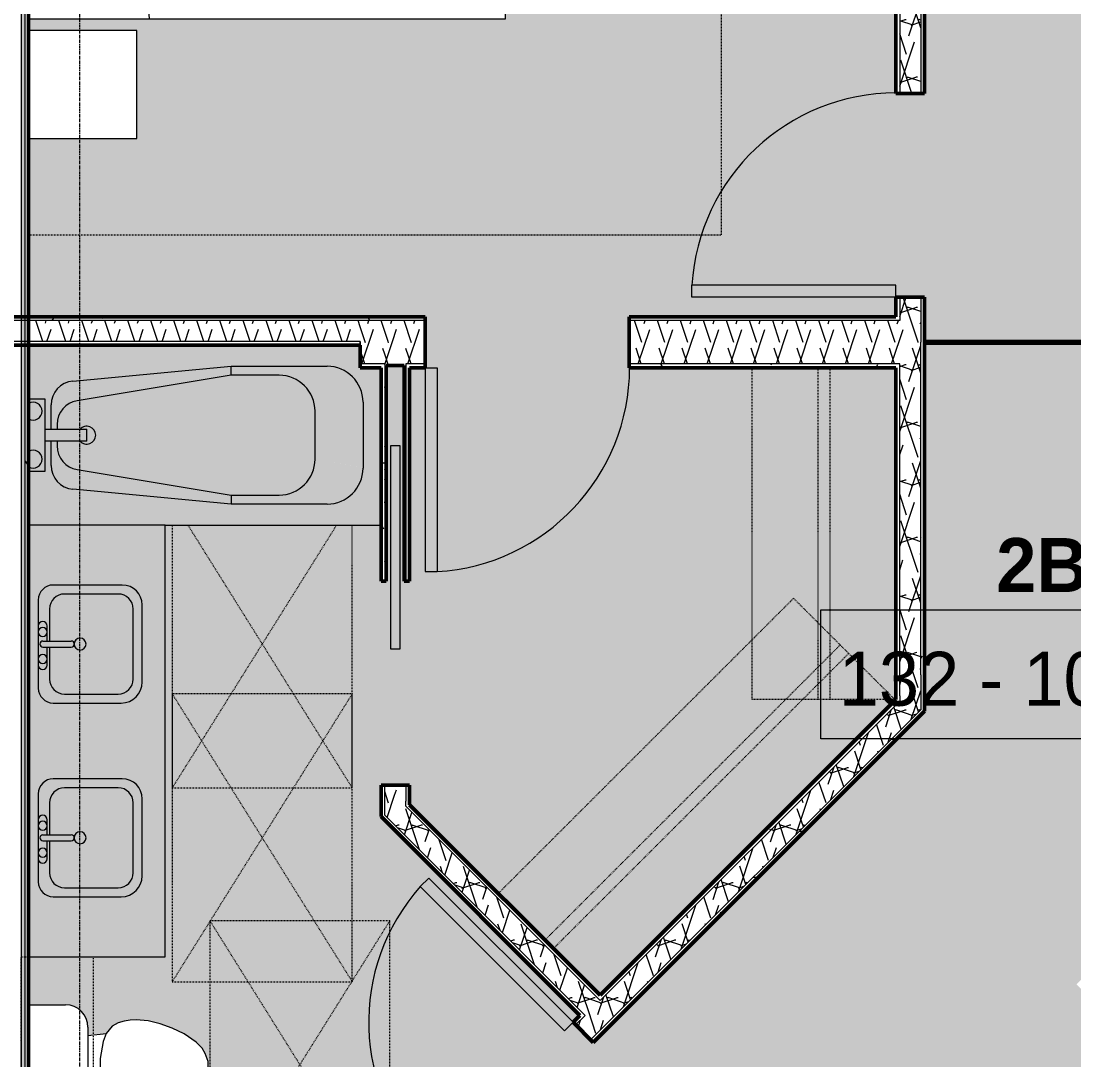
# Model space of a CAD drawing. Header units: inches. Extents: x -4266 to -1814, y 9706 to 12441.
# Drawn here: x -2510.1 to -2334.6, y 10537.2 to 10710.5 of the extents above; entities that cross this region are included whole.
import ezdxf

# ---------------------------------------------------------------- set-up
doc = ezdxf.new("R2010")
doc.units = ezdxf.units.IN
doc.header["$MEASUREMENT"] = 0
doc.linetypes.add('Dash', pattern=[0.25, 0.125, -0.125])
doc.linetypes.add('Grid Line 1_2_', pattern=[0.875, 0.5, -0.125, 0.125, -0.125])
for name, color, linetype, lineweight in [('0-1', 7, 'Continuous', 5), ('0-2', 10, 'Continuous', 13), ('A-AREA-1', 90, 'Continuous', 70), ('A-AREA-IDEN', 2, 'Continuous', 9), ('A-AREA-PATT-2', 141, 'Continuous', 9), ('A-DOOR-1', 7, 'Continuous', 9), ('A-DOOR-2', 50, 'Continuous', 20), ('A-GENM-HDLN-1', 7, 'Dash', 9), ('A-WALL', 113, 'Continuous', 13), ('A-WALL-3', 250, 'Continuous', 50), ('A-WALL-4', 10, 'Continuous', 13), ('A-WALL-PATT-1', 7, 'Continuous', 9), ('A-WALL-PATT-2', 53, 'Continuous', 9), ('A-WALL-PATT-6', 111, 'Continuous', 9), ('I-FURN-1', 7, 'Continuous', 9), ('I-FURN-HDLN-1', 7, 'Dash', 9), ('I-WALL-2', 2, 'Continuous', 5), ('I-WALL-3', 2, 'Continuous', 50), ('P-SANR-FIXT-2', 7, 'Continuous', 9), ('P-SANR-FIXT-3', 55, 'Continuous', 9), ('Q-CASE-1', 53, 'Continuous', 9), ('Q-CASE-2', 7, 'Continuous', 9), ('Q-CASE-HDLN-1', 7, 'Dash', 9), ('S-GRID-1', 1, 'Grid Line 1_2_', 9)]:
    doc.layers.add(name, color=color, linetype=linetype, lineweight=lineweight)
doc.styles.add('Century Gothic', font='ufonts.com_century-gothic.ttf', dxfattribs={"height": 9})
doc.styles.add('Century Gothic_B', font='GOTHICB.TTF', dxfattribs={"height": 9})
pattern_1 = [(161.57, (0.48, 0.48), (-3.83995378, -1.544e-05), [0, -27.322, 3.034, 0]), (18.43, (-0.48, 0.48), (-3.83995378, 1.544e-05), [0, -27.322, 3.034, 0]), (108.43, (0.48, 0.48), (1.919622, -9.60052459), [9.106, -21.25]), (71.57, (-0.48, 0.48), (1.919622, 9.60052459), [9.106, -21.25])]
pattern_2 = [(0, (0, 0), (30.72, 7.68), [1.267, -21.773, 1.267, -21.773, -122.88]), (0, (0, 0), (30.72, 7.68), [-46.08, 1.267, -44.813, 1.267, -21.773, -53.76]), (0, (0, 0), (30.72, 7.68), [-115.2, 1.267, -14.093, 1.267, -37.133]), (120, (11.52, 3.84), (-22.011075, 22.7643004), [1.267, -21.773, 1.267, -21.773, -122.88]), (120, (11.52, 3.84), (-22.011075, 22.7643004), [-46.08, 1.267, -44.813, 1.267, -21.773, -53.76]), (120, (11.52, 3.84), (-22.011075, 22.7643004), [-115.2, 1.267, -14.093, 1.267, -37.133]), (240, (15.36, 19.2), (-8.708925, -30.4443004), [1.267, -21.773, 1.267, -21.773, -122.88]), (240, (15.36, 19.2), (-8.708925, -30.4443004), [-46.08, 1.267, -44.813, 1.267, -21.773, -53.76]), (240, (15.36, 19.2), (-8.708925, -30.4443004), [-115.2, 1.267, -14.093, 1.267, -37.133])]

# ---------------------------------------------------------------- blocks, each defined once
blk = doc.blocks.new('Bath Tub - Maestro - 60_x30_-V17-FLOOR PLAN - 1ST FLOOR')
at = {"layer": 'P-SANR-FIXT-3'}
for points in [[(25.18, -30), (60, -30), (60, -3.75), (56.55, -3.75), (56.55, 0), (1.25, 0), (1.25, -9), (4, -9), (4, -14), (5, -14), (5, -9.96), (5.05, -9.3), (5.21, -8.67), (5.48, -8.06), (5.83, -7.51), (6.27, -7.03), (6.79, -6.62), (7.36, -6.31), (7.98, -6.09), (8.63, -5.97), (35, -3.5), (51, -3.5), (52.04, -3.59), (53.05, -3.86), (54, -4.3), (54.86, -4.9), (55.6, -5.64), (56.2, -6.5), (56.64, -7.45), (56.91, -8.46), (57, -9.5), (57, -20.5), (56.8, -22.05), (56.2, -23.5), (55.24, -24.74), (54, -25.7), (52.55, -26.3), (51, -26.5), (35, -26.5), (8.3, -23.97), (7.98, -23.91), (7.36, -23.69), (6.79, -23.38), (6.27, -22.97), (5.83, -22.49), (5.48, -21.94), (5.21, -21.33), (5.05, -20.7), (5, -19.75), (5, -16), (4, -16), (4, -21), (1.25, -21), (1.25, -30), (24, -30)], [(9.35, -9.26), (35, -5), (35, -3.5), (8.63, -5.97), (9.17, -8.44)], [(43, -5), (51, -3.5), (35, -3.5), (35, -5), (42.07, -5)], [(49, -11), (57, -9.5), (56.91, -8.46), (56.64, -7.45), (56.2, -6.5), (55.6, -5.64), (54.86, -4.9), (54, -4.3), (53.05, -3.86), (52.04, -3.59), (51, -3.5), (43, -5), (44.55, -5.2), (46.03, -5.83), (47.28, -6.81), (48.2, -8), (48.8, -9.5), (48.9, -10.25)], [(42.07, -25), (43, -25), (44.55, -24.8), (46, -24.2), (47.24, -23.24), (48.2, -22), (48.8, -20.5), (49, -19), (49, -11), (48.8, -9.45), (48.12, -7.9), (47.24, -6.76), (46, -5.8), (44.55, -5.2), (43, -5), (35, -5), (9.13, -9.33), (7.98, -9.76), (6.95, -10.62), (6.24, -11.83), (6, -13.2), (6, -14), (10.94, -14), (10.94, -16), (6, -16), (6, -16.8), (6.27, -18.22), (6.95, -19.38), (8.03, -20.28), (9.35, -20.74), (35, -25)], [(6, -13.2), (6.24, -11.83), (6.98, -10.59), (8.03, -9.72), (9.35, -9.26), (8.63, -5.97), (7.98, -6.09), (7.36, -6.31), (6.74, -6.66), (6.27, -7.03), (5.72, -7.68), (5.48, -8.06), (5.21, -8.67), (5.05, -9.3), (5, -9.96), (5.92, -12.94)], [(4, -21), (4, -9), (1.25, -9), (1.25, -9.7), (1.61, -9.55), (2, -9.5), (2.39, -9.55), (2.75, -9.7), (3.06, -9.94), (3.3, -10.25), (3.45, -10.61), (3.5, -11), (3.45, -11.39), (3.3, -11.75), (3.06, -12.06), (2.75, -12.3), (2.39, -12.45), (2, -12.5), (1.61, -12.45), (1.25, -12.3), (1.25, -17.7), (1.61, -17.55), (2, -17.5), (2.39, -17.55), (2.75, -17.7), (3.06, -17.94), (3.3, -18.25), (3.45, -18.61), (3.5, -19), (3.43, -19.44), (3.3, -19.75), (3.06, -20.06), (2.75, -20.3), (2.38, -20.45), (2, -20.5), (1.61, -20.45), (1.25, -20.3), (1.25, -21), (3.5, -21)], [(57, -20.5), (57, -9.5), (49, -11), (49, -19), (56.8, -20.46)], [(7.98, -16), (10.94, -16), (10.94, -14), (4, -14), (4, -16), (7.36, -16)], [(8.63, -24.03), (9.35, -20.74), (7.98, -20.24), (6.95, -19.38), (6.24, -18.17), (6, -16.8), (5, -20.04), (5.05, -20.7), (5.24, -21.4), (5.48, -21.94), (5.87, -22.53), (6.33, -23.02), (6.79, -23.38), (7.36, -23.69), (8, -23.92), (8.3, -23.97)], [(51, -26.5), (52.55, -26.3), (54, -25.7), (55.24, -24.74), (56.24, -23.4), (56.8, -22.05), (57, -20.5), (49, -19), (48.8, -20.55), (48.16, -22.05), (47.24, -23.24), (46, -24.2), (44.55, -24.8), (43, -25), (49.91, -26.3)], [(35, -26.5), (35, -25), (9.35, -20.74), (8.63, -24.03), (32.07, -26.23)], [(47, -26.5), (51, -26.5), (43, -25), (35, -25), (35, -26.5)]]:
    blk.add_hatch(color=256, dxfattribs=at).paths.add_polyline_path(points, flags=0)
h = blk.add_hatch(color=256, dxfattribs=at)
h.paths.add_polyline_path([(2, -20.5), (2.39, -20.45), (2.75, -20.3), (3.06, -20.06), (3.3, -19.75), (3.45, -19.39), (3.5, -19), (3.45, -18.61), (3.3, -18.25), (3.02, -17.91), (2.75, -17.7), (2.39, -17.55), (2, -17.5), (1.61, -17.55), (1.25, -17.7), (1.25, -20.3), (1.61, -20.45)], flags=0)
h.paths.add_polyline_path([(2, -12.5), (2.39, -12.45), (2.75, -12.3), (3.06, -12.06), (3.33, -11.67), (3.45, -11.39), (3.5, -11), (3.45, -10.61), (3.3, -10.25), (3.06, -9.94), (2.75, -9.7), (2.39, -9.55), (2, -9.5), (1.61, -9.55), (1.25, -9.7), (1.25, -12.3), (1.61, -12.45)], flags=0)
h = blk.add_hatch(color=256, dxfattribs=at)
h.paths.add_polyline_path([(5, -20.04), (6, -16.8), (6, -16), (5, -16), (5, -19.61)], flags=0)
h.paths.add_polyline_path([(5.76, -14), (6, -14), (6, -13.2), (5, -9.96), (5, -14), (5.71, -14)], flags=0)
at = {"layer": 'P-SANR-FIXT-2'}
for p, q in [((35, -3.5), (51, -3.5)), ((35, -5), (35, -3.5)), ((35, -5), (9.35, -9.26)), ((43, -5), (35, -5)), ((4, -9), (1.25, -9)), ((4, -14), (4, -9)), ((5, -14), (5, -9.96)), ((57, -9.5), (57, -20.5)), ((49, -19), (49, -11)), ((4, -16), (4, -14)), ((4, -14), (10.94, -14)), ((6, -13.2), (6, -14)), ((10.94, -16), (10.94, -14)), ((4, -21), (4, -16)), ((10.94, -16), (4, -16)), ((5, -20.04), (5, -16)), ((6, -16), (6, -16.8)), ((1.25, -21), (4, -21)), ((9.35, -20.74), (35, -25)), ((35, -25), (35, -26.5)), ((35, -25), (43, -25)), ((51, -26.5), (35, -26.5)), ((24, -30), (60, -30))]:
    blk.add_line(p, q, dxfattribs=at)
at = {"layer": 'P-SANR-FIXT-2', "flags": 128}
for points in [[(8.63, -5.97), (11.56, -5.7), (14.49, -5.42), (17.42, -5.15), (20.35, -4.87), (23.28, -4.6), (26.21, -4.32), (29.14, -4.05), (32.07, -3.77), (35, -3.5)], [(35, -26.5), (32.07, -26.23), (29.14, -25.95), (26.21, -25.68), (23.28, -25.4), (20.35, -25.13), (17.42, -24.85), (14.49, -24.58), (11.56, -24.3), (8.63, -24.03)]]:
    blk.add_lwpolyline(points, dxfattribs=at)
at = {"layer": 'P-SANR-FIXT-2'}
for centre, radius, start, end in [((51, -9.5), 6, 0, 90), ((43, -11), 6, 360, 90), ((9, -9.96), 4, 95.3558, 180), ((2, -11), 1.5, 0, 120), ((10, -13.2), 4, 99.4223, 180), ((2, -11), 1.5, 240, 360), ((10.94, -15), 1.5, 0, 137.9289), ((10.94, -15), 1.5, 222.0711, 360), ((2, -19), 1.5, 0, 120), ((10, -16.8), 4, 180, 260.5777), ((2, -19), 1.5, 240, 360), ((43, -19), 6, 270, 0), ((9, -20.04), 4, 180, 264.6442), ((51, -20.5), 6, 270, 0)]:
    blk.add_arc(centre, radius, start, end, dxfattribs=at)
blk = doc.blocks.new('Toilet-Domestic-3D - Toilet-Domestic-3D-1352612-FLOOR PLAN - 1ST FLOOR')
at = {"layer": 'P-SANR-FIXT-2'}
for p, q in [((-9.98, 11.75), (-9.98, 17.93)), ((9.98, 17.93), (9.98, 11.75)), ((6.25, 8.02), (-6.25, 8.02)), ((-4.86, 8.02), (-5.21, 5)), ((4.86, 8.02), (5.21, 5)), ((-3.84, 5.5), (-5.21, 5)), ((-1, 6), (-3.84, 5.5)), ((1, 6), (-1, 6)), ((3.84, 5.5), (1, 6)), ((5.21, 5), (3.84, 5.5)), ((-6.4, 4), (-6.97, 3)), ((-5.21, 5), (-6.4, 4)), ((6.4, 4), (5.21, 5)), ((6.97, 3), (6.4, 4)), ((-7.24, 2), (-7.41, 1)), ((-6.97, 3), (-7.24, 2)), ((7.24, 2), (6.97, 3)), ((7.41, 1), (7.24, 2)), ((-7.41, 1), (-7.5, 0)), ((7.5, 0), (7.41, 1)), ((-7.5, 0), (-7.33, -1.99)), ((7.33, -1.99), (7.5, 0)), ((-7.33, -1.99), (-6.79, -4)), ((6.79, -4), (7.33, -1.99)), ((-6.79, -4), (-6.06, -6)), ((6.06, -6), (6.79, -4)), ((-6.06, -6), (-5.13, -8)), ((5.13, -8), (6.06, -6)), ((-5.13, -8), (-3.74, -10)), ((3.74, -10), (5.13, -8)), ((-3.74, -10), (-2.74, -11)), ((2.74, -11), (3.74, -10)), ((-2.74, -11), (-1.87, -11.5)), ((-1.87, -11.5), (-0.5, -12)), ((-0.5, -12), (0.5, -12)), ((0.5, -12), (1.87, -11.5)), ((1.87, -11.5), (2.74, -11))]:
    blk.add_line(p, q, dxfattribs=at)
for centre, start, end in [((-6.25, 11.75), 180, 270), ((6.25, 11.75), 270, 360)]:
    blk.add_arc(centre, 3.73, start, end, dxfattribs=at)
blk = doc.blocks.new('OD_CW_Upper Cabinet - OD_CW_Upper Cabinet-1880938-FLOOR PLAN - 1ST FLOOR')
at = {"layer": 'Q-CASE-HDLN-1'}
for p, q in [((0.74, -24), (0.74, -12)), ((0.74, -12), (36.74, -12)), ((36.74, -12), (36.74, -24)), ((36.74, -24), (0.74, -24))]:
    blk.add_line(p, q, dxfattribs=at)
blk = doc.blocks.new('Bath Vanity - Bath Vanity 72_-2551085-FLOOR PLAN - 1ST FLOOR')
at = {"layer": 'Q-CASE-1'}
blk.add_hatch(color=256, dxfattribs=at).paths.add_polyline_path([(-35.26, -8.3), (-35.26, -24), (36.74, -24), (36.74, -1.25), (-35.26, -1.25)], flags=0)
at = {"layer": 'Q-CASE-2'}
for p, q in [((-35.26, -1.25), (-35.26, -24)), ((36.74, -24), (36.74, -1.25)), ((-35.26, -24), (36.74, -24))]:
    blk.add_line(p, q, dxfattribs=at)
blk = doc.blocks.new('POCKET - FLUSH - 2-10 x 6-8-2636667-FLOOR PLAN - 1ST FLOOR')
at = {"layer": 'A-DOOR-2'}
for p, q in [((-39.67, -0.75), (-39.67, 0.75)), ((-39.67, 0.75), (-5.67, 0.75)), ((-5.67, 0.75), (-5.67, -0.75)), ((-5.67, -0.75), (-39.67, -0.75))]:
    blk.add_line(p, q, dxfattribs=at)
blk = doc.blocks.new('ADA Clearances - 30_x48_-V18-FLOOR PLAN - 1ST FLOOR')
at = {"layer": 'A-GENM-HDLN-1'}
for p, q in [((12.4, -19.84), (-15, 24)), ((15, 24), (-15, 24)), ((-15, 24), (-15, -19.84)), ((-12.4, -19.84), (15, 24)), ((15, -19.84), (15, 24))]:
    blk.add_line(p, q, dxfattribs=at)
blk = doc.blocks.new('ADA Clearances - 30_x48_-V19-FLOOR PLAN - 1ST FLOOR')
at = {"layer": 'A-GENM-HDLN-1'}
for p, q in [((-15, -24), (15, 24)), ((-15, 23.46), (-15, -24)), ((15, -24), (-14.79, 23.67)), ((15, 24), (-14.46, 24)), ((15, -24), (15, 24)), ((-15, -24), (15, -24))]:
    blk.add_line(p, q, dxfattribs=at)
blk = doc.blocks.new('M_Sink Vanity-Square - 500 x 440mm-V20-FLOOR PLAN - 1ST FLOOR')
at = {"layer": 'P-SANR-FIXT-2'}
for p, q in [((7.96, 7.09), (-6.72, 7.09)), ((7.96, 7.09), (-6.72, 7.09)), ((3.62, 7.09), (-2.88, 7.09)), ((-2.88, 5.59), (0.12, 5.59)), ((0.12, 6.33), (0.12, 1.59)), ((1.12, 6.33), (1.12, 1.59)), ((1.12, 5.59), (3.62, 5.59)), ((-9.22, 4.59), (-9.22, -6.73)), ((-9.22, 4.59), (-9.22, -6.73)), ((0.12, 5.22), (-5.22, 5.22)), ((6.46, 5.22), (1.12, 5.22)), ((10.46, -6.91), (10.46, 4.59)), ((10.46, -6.91), (10.46, 4.59)), ((-7.72, 2.72), (-7.72, -6.23)), ((8.96, -6.23), (8.96, 2.72)), ((-5.22, -8.73), (6.46, -8.73)), ((-5.72, -10.23), (7.14, -10.23)), ((-5.72, -10.23), (7.14, -10.23))]:
    blk.add_line(p, q, dxfattribs=at)
for centre, radius, start, end in [((-6.72, 4.59), 2.5, 90, 180), ((-6.72, 4.59), 2.5, 90, 180), ((-2.88, 6.34), 0.75, 90, 270), ((-1.88, 6.34), 0.75, 360, 180), ((2.62, 6.34), 0.75, 360, 180), ((3.62, 6.34), 0.75, 270, 90), ((7.96, 4.59), 2.5, 0, 90), ((7.96, 4.59), 2.5, 360, 90), ((-1.88, 6.34), 0.75, 180, 0), ((0.62, 6.33), 0.5, 360, 180), ((2.62, 6.34), 0.75, 180, 360), ((-5.22, 2.72), 2.5, 90, 180), ((6.46, 2.72), 2.5, 0, 90), ((0.62, 0.13), 1, 360, 180), ((0.62, 0.13), 1, 180, 0), ((0.62, 1.59), 0.5, 180, 0), ((-5.72, -6.73), 3.5, 180, 270), ((-5.72, -6.73), 3.5, 180, 270), ((-5.22, -6.23), 2.5, 180, 270), ((6.46, -6.23), 2.5, 270, 0), ((7.14, -6.91), 3.32, 270, 360), ((7.14, -6.91), 3.32, 270, 0)]:
    blk.add_arc(centre, radius, start, end, dxfattribs=at)
blk = doc.blocks.new('SWING - SINGLE - FLUSH - 2-10 x 6-8 - PRIVACY-2632541-FLOOR PLAN - 1ST FLOOR')
at = {"layer": 'A-DOOR-1'}
blk.add_arc((17, 2.37), 34.07, 93.3657, 180, dxfattribs=at)
at = {"layer": 'A-DOOR-2'}
for p, q in [((15, 2.37), (15, 36.38)), ((17, 36.38), (15, 36.38)), ((17, 2.37), (17, 36.38)), ((17, 2.37), (15, 2.37))]:
    blk.add_line(p, q, dxfattribs=at)
blk = doc.blocks.new('OD_CW_Closet - OD_CW_Closet-2674474-FLOOR PLAN - 1ST FLOOR')
at = {"layer": 'Q-CASE-HDLN-1'}
for p, q in [((0.74, -24), (0.74, 0)), ((0.74, 0), (56.09, 0)), ((56.09, 0), (56.09, -24)), ((0.74, -11), (56.09, -11)), ((0.74, -13), (56.09, -13)), ((56.09, -24), (0.74, -24))]:
    blk.add_line(p, q, dxfattribs=at)
blk = doc.blocks.new('OD_CW_Closet - OD_CW_Closet-2625492-FLOOR PLAN - 1ST FLOOR')
at = {"layer": 'Q-CASE-HDLN-1'}
for p, q in [((0.74, -24), (0.74, 0)), ((0.74, 0), (70.36, 0)), ((70.36, 0), (70.36, -24)), ((0.74, -11), (70.36, -11)), ((0.74, -13), (70.36, -13)), ((70.36, -24), (0.74, -24))]:
    blk.add_line(p, q, dxfattribs=at)
blk = doc.blocks.new('ADA Clearances - 30_x48_-V14-FLOOR PLAN - 1ST FLOOR')
at = {"layer": 'A-GENM-HDLN-1'}
for p, q in [((15, -24), (-15, 24)), ((-15, -24), (15, 24)), ((15, 24), (-15, 24)), ((-15, 24), (-15, -24)), ((15, -24), (15, 24)), ((-15, -24), (15, -24))]:
    blk.add_line(p, q, dxfattribs=at)
blk = doc.blocks.new('SWING - SINGLE - FLUSH - 2-10 x 6-8 - PRIVACY-2662695-FLOOR PLAN - 1ST FLOOR')
at = {"layer": 'A-DOOR-1'}
blk.add_arc((17, 4.25), 34.07, 93.3657, 180, dxfattribs=at)
at = {"layer": 'A-DOOR-2'}
for p, q in [((15, 4.25), (15, 38.26)), ((17, 38.26), (15, 38.26)), ((17, 4.25), (17, 38.26)), ((17, 4.25), (15, 4.25))]:
    blk.add_line(p, q, dxfattribs=at)
blk = doc.blocks.new('SWING - SINGLE - FLUSH - 2-10 x 6-8 - PRIVACY-2632540-FLOOR PLAN - 1ST FLOOR')
at = {"layer": 'A-DOOR-1'}
blk.add_arc((17, -2.38), 34.07, 180, 266.6343, dxfattribs=at)
at = {"layer": 'A-DOOR-2'}
for p, q in [((15, -2.38), (15, -36.38)), ((17, -2.38), (15, -2.38)), ((17, -2.38), (17, -36.38)), ((17, -36.38), (15, -36.38))]:
    blk.add_line(p, q, dxfattribs=at)
blk = doc.blocks.new('Bed-Standard - King 78_ x 80_-V134-FLOOR PLAN - 1ST FLOOR')
at = {"layer": 'I-FURN-1'}
for p, q in [((-28.31, 37.73), (-28.31, -41.8)), ((49.69, -41.8), (49.69, 37.73)), ((-25.31, 36.2), (-25.31, 24.2)), ((-25.31, 36.2), (46.69, 36.2)), ((46.69, 36.2), (46.69, 24.2)), ((49.69, 24.2), (-28.31, 17.63)), ((-25.31, 24.2), (46.69, 24.2)), ((-28.31, -41.8), (49.69, -41.8))]:
    blk.add_line(p, q, dxfattribs=at)
at = {"layer": 'I-FURN-HDLN-1'}
for p, q in [((-64.31, 37.73), (-64.31, -77.8)), ((73.69, -77.8), (73.69, 37.73)), ((-64.31, -77.8), (73.69, -77.8))]:
    blk.add_line(p, q, dxfattribs=at)
blk = doc.blocks.new('Table-Night Stand - 18_ x 18_ x 24_-V5-FLOOR PLAN - 1ST FLOOR')
at = {"layer": 'I-FURN-1'}
for p, q in [((18.15, 18), (0.15, 18)), ((0.15, 18), (0.15, 0)), ((18.15, 0), (18.15, 18)), ((0.15, 0), (18.15, 0))]:
    blk.add_line(p, q, dxfattribs=at)
blk = doc.blocks.new('CTR - 1st Phase - Unit Layouts_rvt-1-FLOOR PLAN - 1ST FLOOR')
at = {"layer": 'A-WALL-PATT-1'}
h = blk.add_hatch(dxfattribs=at)
h.set_pattern_fill('FP_1', color=256, style=0, pattern_type=2)
h.set_pattern_definition(pattern_2)
h.paths.add_polyline_path([(-2364.27, 10660.56), (-2363.65, 10660.56), (-2363.65, 10664.44), (-2364.27, 10664.44), (-2364.27, 10661.19)], flags=0)
h.paths.add_polyline_path([(-2364.27, 10698.44), (-2363.65, 10698.44), (-2363.65, 10814.49), (-2364.27, 10814.49), (-2364.27, 10751.84)], flags=0)
h = blk.add_hatch(dxfattribs=at)
h.set_pattern_fill('FP_1', color=256, style=0, pattern_type=2)
h.set_pattern_definition(pattern_2)
h.paths.add_polyline_path([(-2360.15, 10656.94), (-2359.52, 10656.94), (-2359.52, 10664.44), (-2360.15, 10664.44), (-2360.15, 10660.56)], flags=0)
h.paths.add_polyline_path([(-2360.15, 10698.44), (-2359.52, 10698.44), (-2359.52, 10814.49), (-2360.15, 10814.49), (-2360.15, 10751.84)], flags=0)
h = blk.add_hatch(dxfattribs=at)
h.set_pattern_fill('FP_1', color=256, style=0, pattern_type=2)
h.set_pattern_definition(pattern_2)
h.paths.add_polyline_path([(-2508.87, 10660.56), (-2453.57, 10660.56), (-2453.57, 10661.19), (-2508.87, 10661.19)], flags=0)
h = blk.add_hatch(dxfattribs=at)
h.set_pattern_fill('FP_1', color=256, style=0, pattern_type=2)
h.set_pattern_definition(pattern_2)
h.paths.add_polyline_path([(-2383.64, 10660.56), (-2364.27, 10660.56), (-2364.27, 10661.19), (-2408.75, 10661.19), (-2408.75, 10660.56)], flags=0)
h.paths.add_polyline_path([(-2453.12, 10660.56), (-2442.75, 10660.56), (-2442.75, 10661.19), (-2453.57, 10661.19), (-2453.57, 10660.56)], flags=0)
h = blk.add_hatch(dxfattribs=at)
h.set_pattern_fill('FP_1', color=256, style=0, pattern_type=2)
h.set_pattern_definition(pattern_2)
h.paths.add_polyline_path([(-2360.15, 10595.64), (-2359.52, 10596.27), (-2359.52, 10656.94), (-2360.15, 10656.94), (-2360.15, 10596.27)], flags=0)
h = blk.add_hatch(dxfattribs=at)
h.set_pattern_fill('FP_1', color=256, style=0, pattern_type=2)
h.set_pattern_definition(pattern_2)
h.paths.add_polyline_path([(-2408.75, 10652.69), (-2364.27, 10652.69), (-2364.28, 10653.31), (-2408.75, 10653.31)], flags=0)
h.paths.add_polyline_path([(-2446, 10652.69), (-2442.75, 10652.69), (-2442.75, 10653.31), (-2446, 10653.31), (-2446, 10652.85)], flags=0)
h.paths.add_polyline_path([(-2451.17, 10652.69), (-2449.5, 10652.69), (-2449.5, 10653.31), (-2453.57, 10653.31), (-2453.57, 10652.69), (-2451.31, 10652.69)], flags=0)
h = blk.add_hatch(dxfattribs=at)
h.set_pattern_fill('FP_1', color=256, style=0, pattern_type=2)
h.set_pattern_definition(pattern_2)
h.paths.add_polyline_path([(-2449.5, 10578.08), (-2449.54, 10583.06), (-2450.12, 10583.03), (-2450.12, 10578.71)], flags=0)
h.paths.add_polyline_path([(-2449.5, 10617.06), (-2449.5, 10652.69), (-2450.12, 10652.69), (-2450.12, 10617.06)], flags=0)
h = blk.add_hatch(dxfattribs=at)
h.set_pattern_fill('FP_1', color=256, style=0, pattern_type=2)
h.set_pattern_definition(pattern_2)
h.paths.add_polyline_path([(-2364.27, 10597.35), (-2363.65, 10597.98), (-2363.65, 10653.31), (-2364.27, 10653.31), (-2364.27, 10597.98)], flags=0)
h = blk.add_hatch(dxfattribs=at)
h.set_pattern_fill('FP_1', color=256, style=0, pattern_type=2)
h.set_pattern_definition(pattern_2)
h.paths.add_polyline_path([(-2490.01, 10470.73), (-2479.13, 10481.61), (-2479.57, 10482.05), (-2490.45, 10471.18)], flags=0)
h.paths.add_polyline_path([(-2476.66, 10484.09), (-2441.71, 10519.03), (-2442.15, 10519.47), (-2477.1, 10484.53)], flags=0)
h.paths.add_polyline_path([(-2417.67, 10543.07), (-2416.08, 10544.66), (-2416.52, 10545.1), (-2418.11, 10543.51), (-2417.87, 10543.27)], flags=0)
h.paths.add_polyline_path([(-2413.6, 10547.14), (-2363.65, 10597.09), (-2363.65, 10597.98), (-2414.05, 10547.58)], flags=0)
h = blk.add_hatch(dxfattribs=at)
h.set_pattern_fill('FP_1', color=256, style=0, pattern_type=2)
h.set_pattern_definition(pattern_2)
h.paths.add_polyline_path([(-2487.09, 10467.82), (-2438.8, 10516.11), (-2439.24, 10516.55), (-2487.53, 10468.26)], flags=0)
h.paths.add_polyline_path([(-2414.75, 10540.15), (-2359.52, 10595.38), (-2359.52, 10596.27), (-2415.2, 10540.6)], flags=0)
at = {"layer": 'A-WALL-PATT-2'}
h = blk.add_hatch(dxfattribs=at)
h.set_pattern_fill('FP_2', color=256, style=0, pattern_type=2)
h.set_pattern_definition(pattern_1)
h.paths.add_polyline_path([(-2360.15, 10656.94), (-2360.15, 10664.44), (-2363.65, 10664.44), (-2363.65, 10656.94)], flags=0)
h.paths.add_polyline_path([(-2363.65, 10698.44), (-2360.15, 10698.44), (-2360.15, 10814.49), (-2363.65, 10814.49), (-2363.65, 10751.84)], flags=0)
h = blk.add_hatch(dxfattribs=at)
h.set_pattern_fill('FP_2', color=256, style=0, pattern_type=2)
h.set_pattern_definition(pattern_1)
h.paths.add_polyline_path([(-2459.62, 10657.06), (-2453.57, 10657.06), (-2453.57, 10660.56), (-2508.87, 10660.56), (-2508.87, 10657.06), (-2468.06, 10657.06)], flags=0)
h = blk.add_hatch(dxfattribs=at)
h.set_pattern_fill('FP_2', color=256, style=0, pattern_type=2)
h.set_pattern_definition(pattern_1)
h.paths.add_polyline_path([(-2408.75, 10653.31), (-2363.65, 10653.31), (-2363.65, 10660.56), (-2408.75, 10660.56)], flags=0)
h.paths.add_polyline_path([(-2442.75, 10653.31), (-2442.75, 10660.56), (-2453.57, 10660.56), (-2453.57, 10653.31), (-2449.5, 10653.31), (-2449.5, 10657.06), (-2446, 10657.06), (-2446, 10653.31)], flags=0)
h = blk.add_hatch(dxfattribs=at)
h.set_pattern_fill('FP_2', color=256, style=0, pattern_type=2)
h.set_pattern_definition(pattern_1)
h.paths.add_polyline_path([(-2446, 10579.53), (-2446, 10583.06), (-2449.5, 10583.03), (-2446.26, 10579.79)], flags=0)
h.paths.add_polyline_path([(-2449.25, 10617.06), (-2449.25, 10653.06), (-2446.25, 10653.06), (-2446.25, 10617.06), (-2446, 10617.06), (-2446, 10657.06), (-2449.5, 10657.06), (-2449.5, 10617.06)], flags=0)
h = blk.add_hatch(dxfattribs=at)
h.set_pattern_fill('FP_2', color=256, style=0, pattern_type=2)
h.set_pattern_definition(pattern_1)
h.paths.add_polyline_path([(-2363.65, 10597.09), (-2360.15, 10600.59), (-2360.15, 10656.94), (-2363.65, 10656.94), (-2363.65, 10597.35)], flags=0)
h = blk.add_hatch(dxfattribs=at)
h.set_pattern_fill('FP_2', color=256, style=0, pattern_type=2)
h.set_pattern_definition(pattern_1)
h.paths.add_polyline_path([(-2487.53, 10468.26), (-2439.24, 10516.55), (-2441.71, 10519.03), (-2490.01, 10470.73), (-2487.65, 10468.38)], flags=0)
h.paths.add_polyline_path([(-2415.2, 10540.6), (-2360.15, 10595.64), (-2360.15, 10600.59), (-2417.67, 10543.07), (-2416.08, 10541.48)], flags=0)
h = blk.add_hatch(dxfattribs=at)
h.set_pattern_fill('FP_2', color=256, style=0, pattern_type=2)
h.set_pattern_definition(pattern_1)
h.paths.add_polyline_path([(-2416.08, 10544.66), (-2413.6, 10547.14), (-2449.5, 10583.03), (-2449.5, 10578.08), (-2416.2, 10544.78)], flags=0)
at = {"layer": 'A-AREA-1'}
blk.add_line((-2359.52, 10656.94), (-2305.47, 10656.94), dxfattribs=at)
at = {"layer": 'A-WALL-3'}
for p, q in [((-2364.27, 10814.49), (-2364.27, 10698.44)), ((-2359.52, 10698.44), (-2359.52, 10814.49)), ((-2364.27, 10698.44), (-2359.52, 10698.44)), ((-2359.52, 10664.44), (-2364.27, 10664.44)), ((-2364.27, 10664.44), (-2364.27, 10661.19)), ((-2359.52, 10656.94), (-2359.52, 10664.44)), ((-2453.57, 10661.19), (-2511.37, 10661.19)), ((-2442.75, 10661.19), (-2453.57, 10661.19)), ((-2442.75, 10652.69), (-2442.75, 10661.19)), ((-2364.27, 10661.19), (-2408.75, 10661.19)), ((-2408.75, 10661.19), (-2408.75, 10652.69)), ((-2511.37, 10656.44), (-2453.57, 10656.44)), ((-2453.57, 10656.44), (-2453.57, 10652.69)), ((-2359.52, 10602.1), (-2359.52, 10656.94)), ((-2453.57, 10652.69), (-2450.12, 10652.69)), ((-2450.12, 10652.69), (-2450.12, 10617.06)), ((-2449.25, 10652.69), (-2449.25, 10653.06)), ((-2449.25, 10653.06), (-2446.25, 10653.06)), ((-2449.25, 10617.06), (-2449.25, 10652.69)), ((-2446.25, 10653.06), (-2446.25, 10652.69)), ((-2446.25, 10652.69), (-2446.25, 10617.06)), ((-2445.37, 10617.06), (-2445.37, 10652.69)), ((-2445.37, 10652.69), (-2442.75, 10652.69)), ((-2408.75, 10652.69), (-2364.27, 10652.69)), ((-2364.27, 10652.69), (-2364.27, 10597.35)), ((-2450.12, 10617.06), (-2449.25, 10617.06)), ((-2446.25, 10617.06), (-2445.37, 10617.06)), ((-2359.52, 10596.27), (-2359.52, 10602.1)), ((-2364.27, 10597.35), (-2413.6, 10548.02)), ((-2359.52, 10595.38), (-2359.52, 10596.27)), ((-2414.75, 10540.15), (-2359.52, 10595.38)), ((-2448.65, 10583.06), (-2450.12, 10583.06)), ((-2450.12, 10583.06), (-2450.12, 10577.82)), ((-2445.37, 10583.06), (-2448.65, 10583.06)), ((-2445.37, 10579.79), (-2445.37, 10583.06)), ((-2413.6, 10548.02), (-2445.37, 10579.79)), ((-2450.12, 10577.82), (-2416.96, 10544.66)), ((-2416.96, 10544.66), (-2418.11, 10543.51)), ((-2418.11, 10543.51), (-2414.75, 10540.15))]:
    blk.add_line(p, q, dxfattribs=at)
at = {"layer": 'A-WALL-4'}
for p, q in [((-2363.65, 10814.49), (-2363.65, 10698.44)), ((-2360.15, 10814.49), (-2360.15, 10698.44)), ((-2363.65, 10664.44), (-2363.65, 10660.56)), ((-2360.15, 10664.44), (-2360.15, 10656.94)), ((-2453.57, 10660.56), (-2511.37, 10660.56)), ((-2442.75, 10660.56), (-2453.57, 10660.56)), ((-2364.27, 10660.56), (-2408.75, 10660.56)), ((-2363.65, 10660.56), (-2364.27, 10660.56)), ((-2453.57, 10657.06), (-2511.37, 10657.06)), ((-2453.57, 10656.44), (-2453.57, 10657.06)), ((-2453.57, 10657.06), (-2453.57, 10656.44)), ((-2360.15, 10601.48), (-2360.15, 10656.94)), ((-2449.5, 10653.31), (-2453.57, 10653.31)), ((-2449.5, 10653.31), (-2449.5, 10652.69)), ((-2449.5, 10652.69), (-2449.5, 10617.06)), ((-2449.25, 10652.69), (-2449.25, 10653.06)), ((-2449.25, 10653.06), (-2446.25, 10653.06)), ((-2446.25, 10653.06), (-2446.25, 10652.69)), ((-2446, 10653.31), (-2446, 10652.69)), ((-2442.75, 10653.31), (-2446, 10653.31)), ((-2446, 10652.69), (-2446, 10617.06)), ((-2364.27, 10653.31), (-2408.75, 10653.31)), ((-2363.65, 10653.31), (-2364.27, 10653.31)), ((-2363.65, 10597.98), (-2363.65, 10653.31)), ((-2360.15, 10601.48), (-2360.15, 10600.59)), ((-2360.15, 10600.59), (-2360.15, 10595.64)), ((-2363.65, 10597.98), (-2363.65, 10597.09)), ((-2363.65, 10597.09), (-2413.6, 10547.14)), ((-2360.15, 10595.64), (-2415.2, 10540.6)), ((-2449.5, 10583.03), (-2449.53, 10583.06)), ((-2449.5, 10583.03), (-2449.5, 10583.06)), ((-2449.5, 10578.08), (-2449.5, 10583.03)), ((-2446, 10583.06), (-2446, 10580.41)), ((-2446, 10579.53), (-2446, 10580.41)), ((-2446, 10579.53), (-2414.05, 10547.58)), ((-2449.5, 10578.08), (-2416.52, 10545.1)), ((-2414.05, 10547.58), (-2413.6, 10547.14)), ((-2416.08, 10544.66), (-2417.67, 10543.07)), ((-2416.52, 10545.1), (-2416.08, 10544.66))]:
    blk.add_line(p, q, dxfattribs=at)
at = {"layer": '0-2'}
for name, p, rotation in [('Bed-Standard - King 78_ x 80_-V134-FLOOR PLAN - 1ST FLOOR', (-2471.14, 10739.18), 89.99999999995501), ('Table-Night Stand - 18_ x 18_ x 24_-V5-FLOOR PLAN - 1ST FLOOR', (-2490.85, 10690.79), 89.99999999995501), ('SWING - SINGLE - FLUSH - 2-10 x 6-8 - PRIVACY-2632540-FLOOR PLAN - 1ST FLOOR', (-2361.9, 10681.44), 270.0000000000022), ('SWING - SINGLE - FLUSH - 2-10 x 6-8 - PRIVACY-2662695-FLOOR PLAN - 1ST FLOOR', (-2425.75, 10656.94), 180), ('OD_CW_Closet - OD_CW_Closet-2674474-FLOOR PLAN - 1ST FLOOR', (-2388.27, 10596.6), 90.00000000000622), ('POCKET - FLUSH - 2-10 x 6-8-2636667-FLOOR PLAN - 1ST FLOOR', (-2447.75, 10600.06), 269.9999999999986), ('Bath Vanity - Bath Vanity 72_-2551085-FLOOR PLAN - 1ST FLOOR', (-2510.12, 10589.7), 90.00000000000476), ('ADA Clearances - 30_x48_-V18-FLOOR PLAN - 1ST FLOOR', (-2469.92, 10606.6), 180), ('M_Sink Vanity-Square - 500 x 440mm-V20-FLOOR PLAN - 1ST FLOOR', (-2500.16, 10605.98), 89.99999999998681), ('OD_CW_Closet - OD_CW_Closet-2625492-FLOOR PLAN - 1ST FLOOR', (-2431.1, 10564.47), 45.00000000000642), ('ADA Clearances - 30_x48_-V14-FLOOR PLAN - 1ST FLOOR', (-2469.92, 10574.28), 180), ('M_Sink Vanity-Square - 500 x 440mm-V20-FLOOR PLAN - 1ST FLOOR', (-2500.16, 10573.66), 89.99999999998681), ('SWING - SINGLE - FLUSH - 2-10 x 6-8 - PRIVACY-2632541-FLOOR PLAN - 1ST FLOOR', (-2428.45, 10529.81), 44.99999999999926), ('ADA Clearances - 30_x48_-V19-FLOOR PLAN - 1ST FLOOR', (-2463.65, 10536.44), 180), ('OD_CW_Upper Cabinet - OD_CW_Upper Cabinet-1880938-FLOOR PLAN - 1ST FLOOR', (-2486.12, 10555.18), 270.0000000000012), ('Toilet-Domestic-3D - Toilet-Domestic-3D-1352612-FLOOR PLAN - 1ST FLOOR', (-2490.95, 10536.44), 90.00000000000999), ('SWING - SINGLE - FLUSH - 2-10 x 6-8 - PRIVACY-2632541-FLOOR PLAN - 1ST FLOOR', (-2344.53, 10536.15), 225.0000000000062)]:
    blk.add_blockref(name, p, dxfattribs=dict(at, rotation=rotation))
blk.add_blockref('Bath Tub - Maestro - 60_x30_-V17-FLOOR PLAN - 1ST FLOOR', (-2510.12, 10656.44), dxfattribs=at)
blk = doc.blocks.new('CTR - 1st Phase - Shell_rvt-1-FLOOR PLAN - 1ST FLOOR')
at = {"layer": 'S-GRID-1'}
blk.add_line((-2500.32, 9836.18), (-2500.32, 12376.79), dxfattribs=at)

msp = doc.modelspace()

# ---------------------------------------------------------------- hatches: boundary and pattern name
at = {"layer": 'A-AREA-PATT-2'}
h = msp.add_hatch(color=256, dxfattribs=at)
h.paths.add_polyline_path([(-2483.94122, 10466.96625), (-2458.48537, 10492.42209), (-2457.24793, 10491.18466), (-2482.70378, 10465.72881)], flags=0)
h.paths.add_polyline_path([(-2435.91675, 10437.50333), (-2452.88731, 10454.4739), (-2451.47309, 10455.88811), (-2434.50253, 10438.91755), (-2435.4748, 10437.94527)], flags=0)
h.paths.add_polyline_path([(-2401.97562, 10471.44446), (-2403.38983, 10470.03024), (-2420.3604, 10487.00081), (-2418.94618, 10488.41502), (-2409.99264, 10479.46148)], flags=0)
h.paths.add_polyline_path([(-2105.44874, 10415.7894), (-2105.44874, 10471.82768), (-2106.07374, 10471.82768), (-2106.07374, 10512.97611), (-2105.44874, 10512.97611), (-2105.44874, 10534.67933), (-2143.27374, 10534.67933), (-2143.27374, 10533.92933), (-2145.77374, 10533.92933), (-2145.77374, 10534.67933), (-2183.02374, 10534.67933), (-2183.02374, 10536.05433), (-2218.02374, 10536.05433), (-2218.02374, 10534.67933), (-2218.27374, 10534.67933), (-2218.27374, 10533.92933), (-2223.27374, 10533.92933), (-2223.27374, 10534.67933), (-2223.52374, 10534.67933), (-2223.52374, 10536.05433), (-2258.52374, 10536.05433), (-2258.52374, 10534.67933), (-2295.77374, 10534.67933), (-2295.77374, 10533.92933), (-2298.27374, 10533.92933), (-2298.27374, 10534.67933), (-2305.63406, 10534.67933), (-2324.13358, 10553.17885), (-2330.82597, 10546.48646), (-2334.18473, 10549.84522), (-2281.01312, 10603.01683), (-2281.01312, 10601.82933), (-2276.26312, 10601.82933), (-2276.26312, 10609.82933), (-2240.51312, 10609.82933), (-2240.51312, 10579.82933), (-2276.26312, 10579.82933), (-2276.26312, 10577.82933), (-2203.45406, 10577.82933), (-2203.45406, 10592.31752), (-2203.01312, 10592.31752), (-2203.01312, 10592.43563), (-2203.45406, 10592.43563), (-2203.45406, 10593.42867), (-2203.01312, 10593.42867), (-2203.01312, 10601.82933), (-2173.01312, 10601.82933), (-2173.01312, 10577.82933), (-2105.44874, 10577.82933), (-2105.44874, 10625.42768), (-2106.07374, 10625.42768), (-2106.07374, 10704.97611), (-2105.44874, 10704.97611), (-2105.44874, 10740.62768), (-2106.07374, 10740.62768), (-2106.07374, 10781.77611), (-2105.44874, 10781.77611), (-2105.44874, 10813.8644), (-2137.16202, 10813.8644), (-2137.16202, 10813.2394), (-2178.31046, 10813.2394), (-2178.31046, 10813.8644), (-2271.93702, 10813.8644), (-2271.93702, 10813.2394), (-2313.59874, 10813.2394), (-2313.59874, 10813.8644), (-2348.22374, 10813.8644), (-2348.22374, 10813.2394), (-2350.47374, 10813.2394), (-2350.47374, 10813.8644), (-2359.52374, 10813.8644), (-2359.52374, 10698.43779), (-2364.27374, 10698.43779), (-2364.27374, 10813.8644), (-2367.74952, 10813.8644), (-2367.74952, 10813.2394), (-2447.29796, 10813.2394), (-2447.29796, 10813.8644), (-2513.12374, 10813.8644), (-2513.12374, 10813.2394), (-2508.87374, 10813.2394), (-2508.84989, 10788.8644), (-2429.34989, 10788.8644), (-2429.34989, 10710.8644), (-2508.87374, 10710.8644), (-2508.87374, 10661.18779), (-2442.74874, 10661.18779), (-2442.74874, 10652.68779), (-2445.37374, 10652.68779), (-2445.37374, 10617.06279), (-2446.24874, 10617.06279), (-2446.24874, 10653.06279), (-2449.24874, 10653.06279), (-2449.24874, 10617.06279), (-2450.12374, 10617.06279), (-2450.12374, 10626.43779), (-2486.12374, 10626.43779), (-2486.12374, 10554.43779), (-2508.87374, 10554.43779), (-2508.87374, 10546.41401), (-2502.69752, 10546.41401), (-2501.7331, 10546.28704), (-2500.8344, 10545.91479), (-2500.06268, 10545.32262), (-2499.47051, 10544.5509), (-2499.09826, 10543.6522), (-2498.97129, 10542.61148), (-2498.97129, 10541.29945), (-2495.94752, 10541.64717), (-2494.94752, 10542.83892), (-2493.94752, 10543.40568), (-2492.94752, 10543.67363), (-2491.94371, 10543.85063), (-2490.94752, 10543.93779), (-2488.95513, 10543.76347), (-2486.94752, 10543.22554), (-2484.94141, 10542.49475), (-2482.94752, 10541.56498), (-2480.94752, 10540.17755), (-2479.94752, 10539.17755), (-2479.44752, 10538.31152), (-2478.94752, 10536.93779), (-2478.94752, 10535.93779), (-2479.44752, 10534.56405), (-2479.94752, 10533.69802), (-2480.94752, 10532.69802), (-2482.94752, 10531.31059), (-2484.94752, 10530.37798), (-2486.94752, 10529.65004), (-2488.95513, 10529.1121), (-2490.94752, 10528.93779), (-2492.43799, 10529.1121), (-2492.94752, 10529.20194), (-2493.94752, 10529.46989), (-2494.94752, 10530.03665), (-2495.94752, 10531.22841), (-2498.97129, 10531.57612), (-2498.97129, 10530.18779), (-2499.09826, 10529.22337), (-2499.47051, 10528.32468), (-2500.06268, 10527.55295), (-2500.8344, 10526.96078), (-2501.82508, 10526.57642), (-2502.69752, 10526.46156), (-2508.87374, 10526.46156), (-2508.87374, 10517.18779), (-2501.13884, 10509.45289), (-2504.49759, 10506.09413), (-2508.87374, 10510.47027), (-2508.82975, 10458.1644), (-2491.98455, 10475.00959), (-2489.29977, 10472.32481), (-2480.01402, 10481.61056), (-2481.87018, 10483.46671), (-2478.51024, 10486.82429), (-2476.65526, 10484.96931), (-2442.15382, 10519.47076), (-2438.79506, 10516.112), (-2485.94101, 10468.96605), (-2483.94122, 10466.96625), (-2485.31123, 10465.59623), (-2484.86929, 10465.15429), (-2486.23931, 10463.78427), (-2461.66735, 10439.21231), (-2460.29733, 10440.58233), (-2459.85539, 10440.14039), (-2458.48537, 10441.51041), (-2445.19752, 10428.22256), (-2435.91675, 10437.50333), (-2432.55799, 10434.14458), (-2441.83876, 10424.8638), (-2437.01436, 10420.0394), (-2388.81324, 10420.0394), (-2388.81324, 10477.88932), (-2398.61686, 10468.0857), (-2401.97562, 10471.44446), (-2391.57825, 10481.84183), (-2396.88318, 10487.14676), (-2358.22636, 10525.80359), (-2354.8676, 10522.44483), (-2357.2852, 10520.02723), (-2327.59402, 10490.33604), (-2290.10699, 10490.33604), (-2290.10699, 10483.96104), (-2294.85699, 10483.96104), (-2294.85699, 10485.58604), (-2334.86484, 10485.58604), (-2363.29561, 10514.01682), (-2390.16567, 10487.14676), (-2384.06324, 10481.04433), (-2384.06324, 10443.7894), (-2336.06324, 10443.7894), (-2336.06324, 10420.0394), (-2323.44691, 10420.0394), (-2323.44691, 10427.51562), (-2323.31994, 10428.48003), (-2322.94769, 10429.37873), (-2322.35552, 10430.15045), (-2321.5838, 10430.74262), (-2320.68511, 10431.11487), (-2319.64438, 10431.24184), (-2318.33235, 10431.24184), (-2318.68007, 10434.26562), (-2319.87182, 10435.26562), (-2320.43859, 10436.26562), (-2320.70653, 10437.26562), (-2320.88353, 10438.26942), (-2320.97069, 10439.26562), (-2320.79638, 10441.25801), (-2320.25844, 10443.26562), (-2319.5305, 10445.26562), (-2318.59788, 10447.26562), (-2317.21045, 10449.26562), (-2316.10465, 10450.3267), (-2315.34443, 10450.76562), (-2313.97069, 10451.26562), (-2312.97069, 10451.26562), (-2311.59695, 10450.76562), (-2310.73092, 10450.26562), (-2309.73092, 10449.26562), (-2308.34349, 10447.26562), (-2307.41088, 10445.26562), (-2306.68294, 10443.26562), (-2306.14295, 10441.23453), (-2305.97069, 10439.26562), (-2306.145, 10437.77514), (-2306.23484, 10437.26562), (-2306.50279, 10436.26562), (-2307.06956, 10435.26562), (-2308.26131, 10434.26562), (-2308.60903, 10431.24184), (-2307.22069, 10431.24184), (-2306.25627, 10431.11487), (-2305.35758, 10430.74262), (-2304.54385, 10430.09572), (-2303.99369, 10429.37873), (-2303.62143, 10428.48003), (-2303.49447, 10427.51562), (-2303.49447, 10420.0394), (-2294.85699, 10420.0394), (-2294.85699, 10449.96104), (-2290.10699, 10449.96104), (-2290.10699, 10420.0394), (-2267.0347, 10420.0394), (-2267.0347, 10437.90766), (-2249.0347, 10437.90766), (-2249.0347, 10420.0394), (-2247.10286, 10420.0394), (-2247.10286, 10499.40766), (-2169.10286, 10499.40766), (-2169.10286, 10420.0394), (-2165.10286, 10420.0394), (-2165.10286, 10437.90766), (-2147.10286, 10437.90766), (-2147.10286, 10420.0394), (-2105.82374, 10420.0394), (-2105.82374, 10415.7894)], flags=0)
h.paths.add_polyline_path([(-2410.78788, 10420.07701), (-2429.17266, 10438.46179), (-2411.49499, 10456.13945), (-2393.11021, 10437.75468), (-2406.19169, 10424.6732)], flags=0)
h.paths.add_polyline_path([(-2295.52374, 10536.05433), (-2260.52374, 10536.05433), (-2260.52374, 10537.42933), (-2223.52374, 10537.42933), (-2223.52374, 10539.42933), (-2223.27374, 10539.42933), (-2223.27374, 10540.17933), (-2218.27374, 10540.17933), (-2218.27374, 10539.42933), (-2218.02374, 10539.42933), (-2218.02374, 10537.42933), (-2181.02374, 10537.42933), (-2181.02374, 10536.05433), (-2146.02374, 10536.05433), (-2146.02374, 10539.42933), (-2145.77374, 10539.42933), (-2145.77374, 10540.17933), (-2143.27374, 10540.17933), (-2143.27374, 10539.42933), (-2138.37374, 10539.42933), (-2138.37374, 10541.42933), (-2133.62374, 10541.42933), (-2133.62374, 10539.42933), (-2105.44874, 10539.42933), (-2105.44874, 10542.9894), (-2126.26124, 10542.9894), (-2126.26124, 10570.8644), (-2105.44874, 10570.8644), (-2105.44874, 10573.07933), (-2133.62374, 10573.07933), (-2133.62374, 10571.42933), (-2138.37374, 10571.42933), (-2138.37374, 10573.07933), (-2304.2331, 10573.07933), (-2320.77482, 10556.53761), (-2303.66654, 10539.42933), (-2298.27374, 10539.42933), (-2298.27374, 10540.17933), (-2295.77374, 10540.17933), (-2295.77374, 10539.42933), (-2295.52374, 10539.42933), (-2295.52374, 10537.05433)], flags=0)
h.paths.add_polyline_path([(-2414.75343, 10540.15363), (-2418.11219, 10543.51239), (-2416.96314, 10544.66144), (-2450.12374, 10577.82204), (-2450.12374, 10583.06279), (-2445.37374, 10583.06279), (-2445.37374, 10579.78955), (-2413.60438, 10548.0202), (-2364.27374, 10597.35084), (-2364.27374, 10652.68779), (-2408.74874, 10652.68779), (-2408.74874, 10661.18779), (-2364.27374, 10661.18779), (-2364.27374, 10664.43779), (-2359.52374, 10664.43779), (-2359.52374, 10595.38333), (-2414.31149, 10540.59557)], flags=0)
h.paths.add_polyline_path([(-2220.25156, 10590.82933), (-2220.25156, 10592.32858), (-2219.76312, 10592.32858), (-2219.76312, 10590.82933)], flags=0)
h.paths.add_polyline_path([(-2223.76312, 10590.82933), (-2224.25156, 10590.82933), (-2224.25156, 10592.32858), (-2223.76312, 10592.32858), (-2223.76312, 10590.96571)], flags=0)
h.paths.add_polyline_path([(-2157.26312, 10590.82933), (-2157.26312, 10592.32858), (-2156.77467, 10592.32858), (-2156.77467, 10590.82933)], flags=0)
h.paths.add_polyline_path([(-2152.77467, 10590.82933), (-2153.26312, 10590.82933), (-2153.26312, 10592.32858), (-2152.77467, 10592.32858), (-2152.77467, 10590.96571)], flags=0)
h.paths.add_polyline_path([(-2123.76312, 10590.82933), (-2123.76312, 10592.32858), (-2123.27467, 10592.32858), (-2123.27467, 10590.82933)], flags=0)
h.paths.add_polyline_path([(-2119.76312, 10590.82933), (-2119.76312, 10592.32858), (-2119.27467, 10592.32858), (-2119.27467, 10590.82933)], flags=0)
h.paths.add_polyline_path([(-2134.63749, 10601.82933), (-2134.63749, 10602.82995), (-2137.38874, 10602.82995), (-2137.38874, 10601.82933), (-2137.88812, 10601.82933), (-2137.88812, 10603.32933), (-2134.13812, 10603.32933), (-2134.13812, 10601.82933)], flags=0)
h.paths.add_polyline_path([(-2161.38874, 10601.82933), (-2161.88812, 10601.82933), (-2161.88812, 10603.32933), (-2158.13812, 10603.32933), (-2158.13812, 10601.82933), (-2158.63749, 10601.82933), (-2158.63749, 10602.82995), (-2161.38874, 10602.82995)], flags=0)
h.paths.add_polyline_path([(-2229.88812, 10601.82933), (-2229.88812, 10603.32933), (-2226.13812, 10603.32933), (-2226.13812, 10601.82933), (-2226.63749, 10601.82933), (-2226.63749, 10602.82995), (-2229.38874, 10602.82995), (-2229.38874, 10601.82933)], flags=0)
h.paths.add_polyline_path([(-2113.63749, 10601.82933), (-2113.63749, 10602.82995), (-2116.38874, 10602.82995), (-2116.38874, 10601.82933), (-2116.88812, 10601.82933), (-2116.88812, 10603.32933), (-2113.13812, 10603.32933), (-2113.13812, 10601.82933), (-2113.50053, 10601.82933)], flags=0)
h.paths.add_polyline_path([(-2229.78157, 10646.95433), (-2229.78157, 10647.20433), (-2230.37212, 10647.20433), (-2230.37212, 10646.95433), (-2230.96267, 10646.95433), (-2230.96267, 10647.20433), (-2231.55322, 10647.20433), (-2231.55322, 10646.95433), (-2232.14377, 10646.95433), (-2232.14377, 10647.20433), (-2232.73432, 10647.20433), (-2232.73432, 10646.95433), (-2233.32487, 10646.95433), (-2233.32487, 10647.20433), (-2242.68236, 10647.20433), (-2242.7159, 10646.95433), (-2244.65087, 10646.95433), (-2244.65087, 10647.20433), (-2248.38196, 10647.20433), (-2248.38196, 10647.45433), (-2249.32901, 10647.46103), (-2249.47491, 10647.65118), (-2249.47491, 10673.82933), (-2302.44874, 10673.82933), (-2302.44874, 10679.20433), (-2151.44874, 10679.20433), (-2151.44874, 10673.82933), (-2191.97491, 10673.82933), (-2191.97491, 10648.76884), (-2224.97491, 10648.76884), (-2224.97491, 10673.82933), (-2225.47491, 10673.82933), (-2225.49696, 10647.59793), (-2225.53256, 10647.51198), (-2225.67176, 10647.45433), (-2226.56784, 10647.43325), (-2226.56784, 10647.20433), (-2229.19101, 10647.20433), (-2229.19101, 10646.95433)], flags=0)
h.paths.add_polyline_path([(-2159.09928, 10648.32933), (-2162.34991, 10648.32933), (-2162.34991, 10649.82933), (-2161.85053, 10649.82933), (-2161.85053, 10648.8287), (-2159.09928, 10648.8287), (-2159.09928, 10649.82933), (-2158.59991, 10649.82933), (-2158.59991, 10648.32933)], flags=0)
h.paths.add_polyline_path([(-2260.84991, 10648.32933), (-2260.84991, 10649.82933), (-2260.35053, 10649.82933), (-2260.35053, 10648.8287), (-2257.59928, 10648.8287), (-2257.59928, 10649.82933), (-2257.09991, 10649.82933), (-2257.09991, 10648.32933), (-2260.35053, 10648.32933)], flags=0)
h.paths.add_polyline_path([(-2275.09991, 10648.32933), (-2278.84991, 10648.32933), (-2278.84991, 10649.82933), (-2278.35053, 10649.82933), (-2278.35053, 10648.8287), (-2275.59928, 10648.8287), (-2275.59928, 10649.82933), (-2275.09991, 10649.82933), (-2275.09991, 10648.8287)], flags=0)
h.paths.add_polyline_path([(-2183.34991, 10648.32933), (-2183.34991, 10649.82933), (-2182.85053, 10649.82933), (-2182.85053, 10648.8287), (-2180.09928, 10648.8287), (-2180.09928, 10649.82933), (-2179.59991, 10649.82933), (-2179.59991, 10648.32933), (-2182.85053, 10648.32933)], flags=0)
h.paths.add_polyline_path([(-2296.84991, 10648.32933), (-2296.84991, 10649.82933), (-2296.35053, 10649.82933), (-2296.35053, 10648.8287), (-2293.59928, 10648.8287), (-2293.59928, 10649.82933), (-2293.09991, 10649.82933), (-2293.09991, 10648.32933), (-2296.35053, 10648.32933)], flags=0)
h.paths.add_polyline_path([(-2217.04136, 10680.28683), (-2217.04136, 10681.28432), (-2231.54136, 10681.28432), (-2231.54136, 10680.28683), (-2232.54136, 10680.28683), (-2232.54136, 10701.41974), (-2216.04136, 10701.41974), (-2216.04136, 10680.28683), (-2216.54136, 10680.28683)], flags=0)
h.paths.add_polyline_path([(-2247.26381, 10680.28683), (-2248.26381, 10680.28683), (-2248.26381, 10681.28432), (-2262.76381, 10681.28432), (-2262.76381, 10680.28683), (-2263.76381, 10680.28683), (-2263.76381, 10701.41974), (-2247.26381, 10701.41974), (-2247.26381, 10681.45508)], flags=0)
h.paths.add_polyline_path([(-2275.26381, 10680.28683), (-2276.26381, 10680.28683), (-2276.26381, 10681.28432), (-2290.76381, 10681.28432), (-2290.76381, 10680.28683), (-2291.76381, 10680.28683), (-2291.76381, 10701.41974), (-2275.26381, 10701.41974), (-2275.26381, 10681.45508)], flags=0)
h.paths.add_polyline_path([(-2189.04136, 10680.28683), (-2189.04136, 10681.28432), (-2203.54136, 10681.28432), (-2203.54136, 10680.28683), (-2204.54136, 10680.28683), (-2204.54136, 10701.41974), (-2188.04136, 10701.41974), (-2188.04136, 10680.28683), (-2188.54136, 10680.28683)], flags=0)
h.paths.add_polyline_path([(-2161.04136, 10680.28683), (-2161.04136, 10681.28432), (-2175.54136, 10681.28432), (-2175.54136, 10680.28683), (-2176.54136, 10680.28683), (-2176.54136, 10701.41974), (-2160.04136, 10701.41974), (-2160.04136, 10680.28683), (-2160.54136, 10680.28683)], flags=0)
h.paths.add_polyline_path([(-2490.84989, 10690.93256), (-2508.84989, 10690.93256), (-2508.84989, 10708.93256), (-2490.84989, 10708.93256)], flags=0)
h.paths.add_polyline_path([(-2191.7197, 10712.0894), (-2253.92374, 10712.0894), (-2253.92374, 10747.0894), (-2247.92374, 10747.0894), (-2247.92374, 10748.0894), (-2175.92374, 10748.0894), (-2175.92374, 10747.0894), (-2169.92374, 10747.0894), (-2169.92374, 10712.0894), (-2181.03524, 10712.0894)], flags=0)
h.paths.add_polyline_path([(-2294.92374, 10751.4144), (-2298.92374, 10751.4144), (-2298.92374, 10799.4144), (-2263.92374, 10799.4144), (-2263.92374, 10793.4144), (-2262.92374, 10793.4144), (-2262.92374, 10757.4144), (-2263.92374, 10757.4144), (-2263.92374, 10751.4144), (-2291.42374, 10751.4144)], flags=0)
h.paths.add_polyline_path([(-2159.92374, 10751.4144), (-2159.92374, 10757.4144), (-2160.92374, 10757.4144), (-2160.92374, 10793.4144), (-2159.92374, 10793.4144), (-2159.92374, 10799.4144), (-2124.92374, 10799.4144), (-2124.92374, 10751.4144), (-2158.14181, 10751.4144)], flags=0)
h.paths.add_polyline_path([(-2490.84989, 10792.8644), (-2508.84989, 10792.8644), (-2508.84989, 10810.8644), (-2490.84989, 10810.8644)], flags=0)
h.paths.add_polyline_path([(-2234.434, 10796.33259), (-2251.434, 10796.3644), (-2251.434, 10812.4894), (-2179.434, 10812.4894), (-2179.434, 10796.3644), (-2197.434, 10796.3644), (-2197.434, 10800.3644), (-2233.434, 10800.3644), (-2233.434, 10796.3644), (-2234.09691, 10796.33259)], flags=0)
at = {"layer": 'A-WALL-PATT-6'}
h = msp.add_hatch(dxfattribs=at)
h.set_pattern_fill('FP_1', color=256, style=0, pattern_type=2)
h.set_pattern_definition(pattern_2)
h.paths.add_polyline_path([(-2508.87374, 10458.1644), (-2508.87374, 10813.2394), (-2509.49874, 10813.2394), (-2509.49874, 10458.1644)], flags=0)
at = {"layer": 'I-WALL-2'}
msp.add_hatch(color=256, dxfattribs=at).paths.add_polyline_path([(-2509.49874, 10457.5394), (-2509.49874, 10813.2394), (-2510.12374, 10813.2394), (-2510.12374, 10457.5394)], flags=0)

# ---------------------------------------------------------------- linework, layer by layer
at = {"layer": 'A-AREA-IDEN', "flags": 128}
msp.add_lwpolyline([(-2376.81145, 10612.30324), (-2294.31381, 10612.30324), (-2294.31381, 10590.80718), (-2376.81145, 10590.80718)], close=True, dxfattribs=at)
at = {"layer": 'A-WALL'}
for p, q in [((-2510.12374, 10813.2394), (-2510.12374, 10457.5394)), ((-2509.49874, 10813.2394), (-2509.49874, 10457.5394))]:
    msp.add_line(p, q, dxfattribs=at)
at = {"layer": 'I-WALL-3'}
msp.add_line((-2508.87374, 10458.1644), (-2508.87374, 10813.2394), dxfattribs=at)

# ---------------------------------------------------------------- block references
at = {"layer": '0-1'}
for name in ['CTR - 1st Phase - Shell_rvt-1-FLOOR PLAN - 1ST FLOOR', 'CTR - 1st Phase - Unit Layouts_rvt-1-FLOOR PLAN - 1ST FLOOR']:
    msp.add_blockref(name, (0, 0), dxfattribs=at)

# ---------------------------------------------------------------- texts
at = {"layer": 'A-AREA-IDEN', "char_height": 9, "attachment_point": 1}
for s, insert, width, style in [('2BD', (-2347.56263, 10624.27139), 28.785, 'Century Gothic_B'), ('132 - 1087 SF', (-2373.81145, 10605.30324), 92.415, 'Century Gothic')]:
    msp.add_mtext(s, dxfattribs=dict(at, insert=insert, width=width, style=style))

doc.saveas('drawing.dxf')
